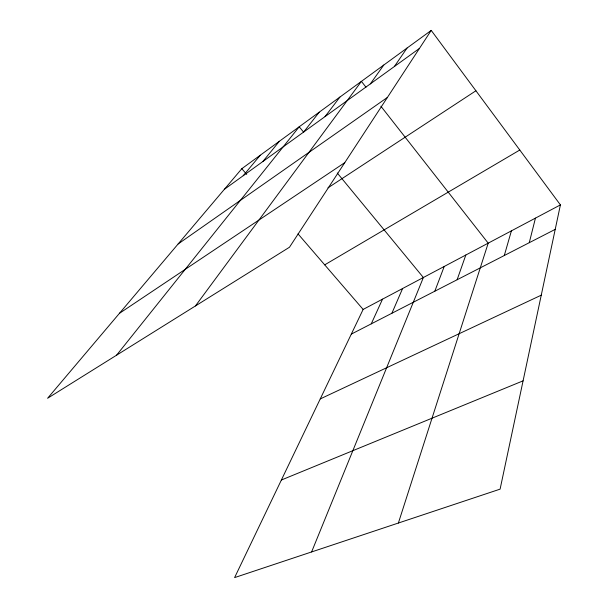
<?xml version="1.0" encoding="UTF-8"?>
<svg xmlns="http://www.w3.org/2000/svg" width="608" height="608" viewBox="0 0 608 608"><rect width="100%" height="100%" fill="white"/><g stroke="black" fill="none" stroke-linecap="round" stroke-linejoin="round"><path stroke-width="0.91" d="M560.409 204.896L500.103 489.144L234.604 577.6L363.136 309.434L560.409 204.896L431.224 30.4L241.817 168.697L47.591 398.27L289.476 247.236L431.224 30.4M529.272 242.691L535.45 218.128M504.306 255.512L511.396 230.873M398.377 523.04L488.201 243.162L380.889 106.218M457.125 279.748L465.827 255.018M434.811 291.217L444.228 266.464M311.6 551.95L423.366 277.522L337.265 172.999M391.886 313.264L402.595 288.526M371.245 323.866L382.531 299.159M394.364 66.53L407.026 48.07M370.31 83.912L383.777 65.041M195.426 305.953L361.418 81.366L365.97 87.18M325.029 116.614L339.902 97.082M303.696 132.027L319.177 112.214M116.561 355.201L299.212 126.791L303.422 131.913M262.816 161.553L279.376 141.276M243.23 175.697L260.262 155.23M224.36 189.331L419.452 48.412M178.121 243.983L387.387 97.455M119.434 313.348L344.789 162.625M327.97 187.849L475.92 90.767M324.702 264.852L519.794 150.024M351.31 334.104L555.218 229.36M320.249 398.916L541.257 295.176M281.382 480.008L523.078 380.844M241.817 168.697L246.711 174.382M298.019 233.89L363.136 309.434"/></g></svg>
